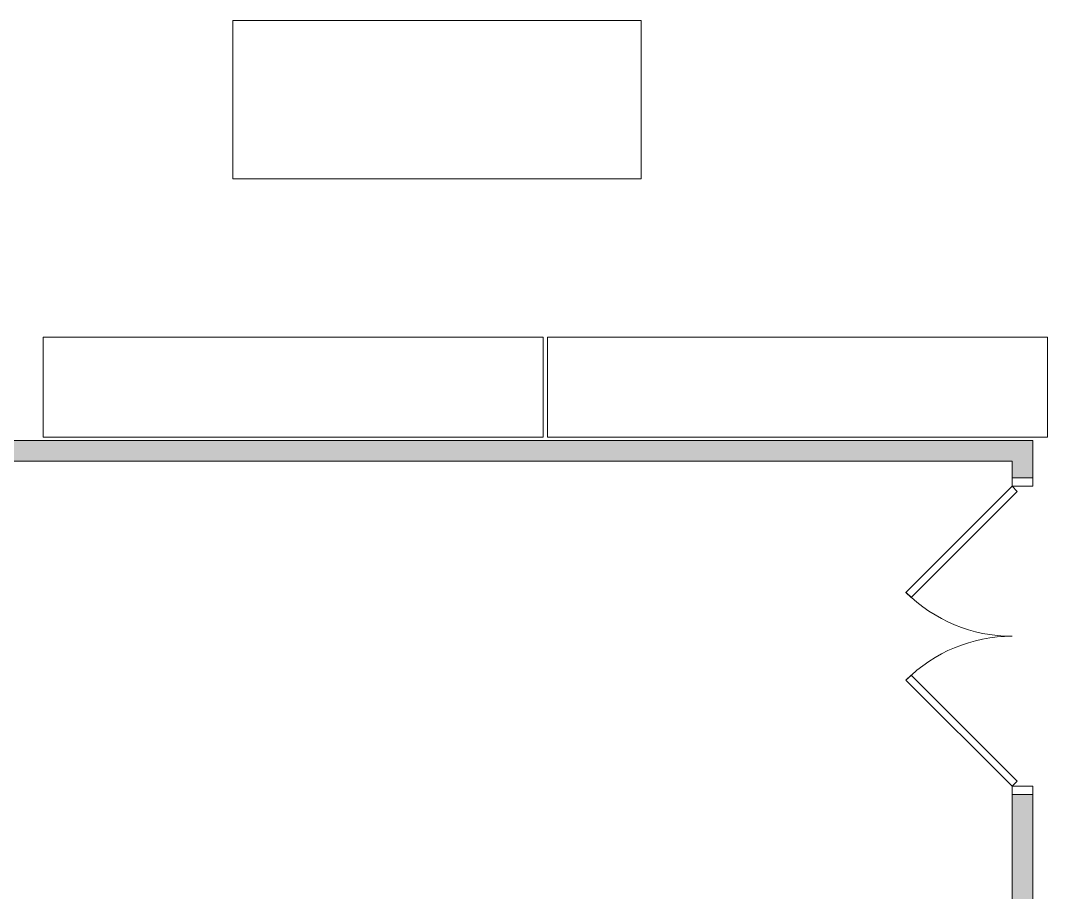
# Model space of a CAD drawing. Header units: inches. Extents: x -675 to 1187, y -924 to 1124.
# Drawn here: x -353.6 to -107.1, y -408.7 to -199.5 of the extents above; entities that cross this region are included whole.
import ezdxf

# ---------------------------------------------------------------- set-up
doc = ezdxf.new("R2010")
doc.units = ezdxf.units.IN
doc.header["$MEASUREMENT"] = 0
for name, color, linetype, lineweight in [('A-Door-E', 250, 'Continuous', 13), ('A-Furn-Chair', 250, 'Continuous', 13), ('A-Wall-E', 50, 'Continuous', 9), ('Base_dwg', 8, 'Continuous', 9)]:
    doc.layers.add(name, color=color, linetype=linetype, lineweight=lineweight)

# ---------------------------------------------------------------- blocks, each defined once
blk = doc.blocks.new('Base_dwg__U372-727946-Level 1 Copy 1')
at = {"layer": 'A-Wall-E'}
blk.add_hatch(color=256, dxfattribs=at).paths.add_polyline_path([(335.9, -2.5), (453.5, -2.5), (458.5, 2.5), (171.69, 2.5), (171.69, -1.25), (174.19, -2.5)], flags=0)
blk.add_line((174.19, -2.5), (453.5, -2.5), dxfattribs=at)
at = {"layer": 'A-Wall-E', "flags": 128}
blk.add_lwpolyline([(458.5, 2.5), (171.69, 2.5), (122.5, 2.5), (122.5, -2.5), (169.19, -2.5)], dxfattribs=at)
blk = doc.blocks.new('Base_dwg__U375-727949-Level 1 Copy 1')
at = {"layer": 'A-Wall-E'}
for points in [[(6.5, -2.5), (6.5, 2.5), (-2.5, 2.5), (2.5, -2.5)], [(131.52, -2.5), (131.52, 1.25), (129.02, 2.5), (82.5, 2.5), (82.5, -2.5), (121.75, -2.5)], [(174.83, -2.5), (174.83, 2.5), (134.02, 2.5), (131.52, 1.25), (131.52, -2.5)]]:
    blk.add_hatch(color=256, dxfattribs=at).paths.add_polyline_path(points, flags=0)
at = {"layer": 'A-Wall-E', "flags": 128}
for points in [[(2.5, -2.5), (6.5, -2.5), (6.5, 2.5), (-2.5, 2.5)], [(129.02, 2.5), (82.5, 2.5), (82.5, -2.5), (131.52, -2.5), (174.83, -2.5), (174.83, 2.5), (134.02, 2.5)]]:
    blk.add_lwpolyline(points, dxfattribs=at)
blk = doc.blocks.new('Base_dwg__U433-728007-Level 1 Copy 1')
at = {"layer": 'A-Door-E', "flags": 128}
for points in [[(2, 5), (3.24, 3.76), (28.69, 29.22), (27.46, 30.46)], [(74, 5), (72.76, 3.76), (47.31, 29.22), (48.54, 30.46)], [(2, 0), (0, 0), (0, 5), (2, 5)], [(74, 0), (76, 0), (76, 5), (74, 5)]]:
    blk.add_lwpolyline(points, close=True, dxfattribs=at)
at = {"layer": 'A-Door-E', "color": 50, "lineweight": 9}
for centre, start, end in [((2, 5), 0, 45), ((74, 5), 135, 180)]:
    blk.add_arc(centre, 36, start, end, dxfattribs=at)
blk = doc.blocks.new('Base_dwg-531197-Level 1 Copy 1')
at = {"layer": 'A-Furn-Chair', "flags": 128}
for points in [[(796.16, 724.47), (698.16, 724.47), (698.16, 686.47), (796.16, 686.47)], [(652.66, 624.46), (772.66, 624.46), (772.66, 648.46), (652.66, 648.46)], [(773.66, 624.46), (893.66, 624.46), (893.66, 648.46), (773.66, 648.46)]]:
    blk.add_lwpolyline(points, close=True, dxfattribs=at)
blk.add_blockref('Base_dwg__U372-727946-Level 1 Copy 1', (431.66, 621.21))
at = {"rotation": 270}
blk.add_blockref('Base_dwg__U375-727949-Level 1 Copy 1', (887.66, 621.21), dxfattribs=at)
at = {"extrusion": (0, 0, -1), "zscale": -1, "rotation": 270}
blk.add_blockref('Base_dwg__U433-728007-Level 1 Copy 1', (-890.16, 614.71), dxfattribs=at)

msp = doc.modelspace()

# ---------------------------------------------------------------- block references
at = {"layer": 'Base_dwg', "color": 7, "lineweight": 20}
msp.add_blockref('Base_dwg-531197-Level 1 Copy 1', (-1000.79, -923.95), dxfattribs=at)

doc.saveas('drawing.dxf')
